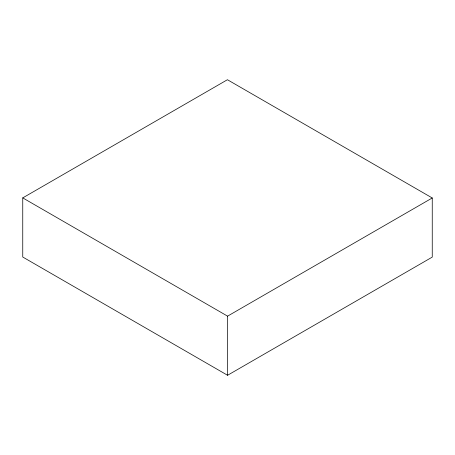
<?xml version="1.0" encoding="UTF-8"?>
<svg xmlns="http://www.w3.org/2000/svg" width="455" height="455" viewBox="0 0 455 455"><rect width="100%" height="100%" fill="white"/><g stroke="black" fill="none" stroke-linecap="round" stroke-linejoin="round"><path stroke-width="0.68" d="M22.75 197.891L227.426 79.727L432.25 197.976L432.25 257.109L227.574 375.273L22.75 257.024L22.75 197.891L227.574 316.145L432.25 197.976M227.574 316.145L227.574 375.273"/></g></svg>
